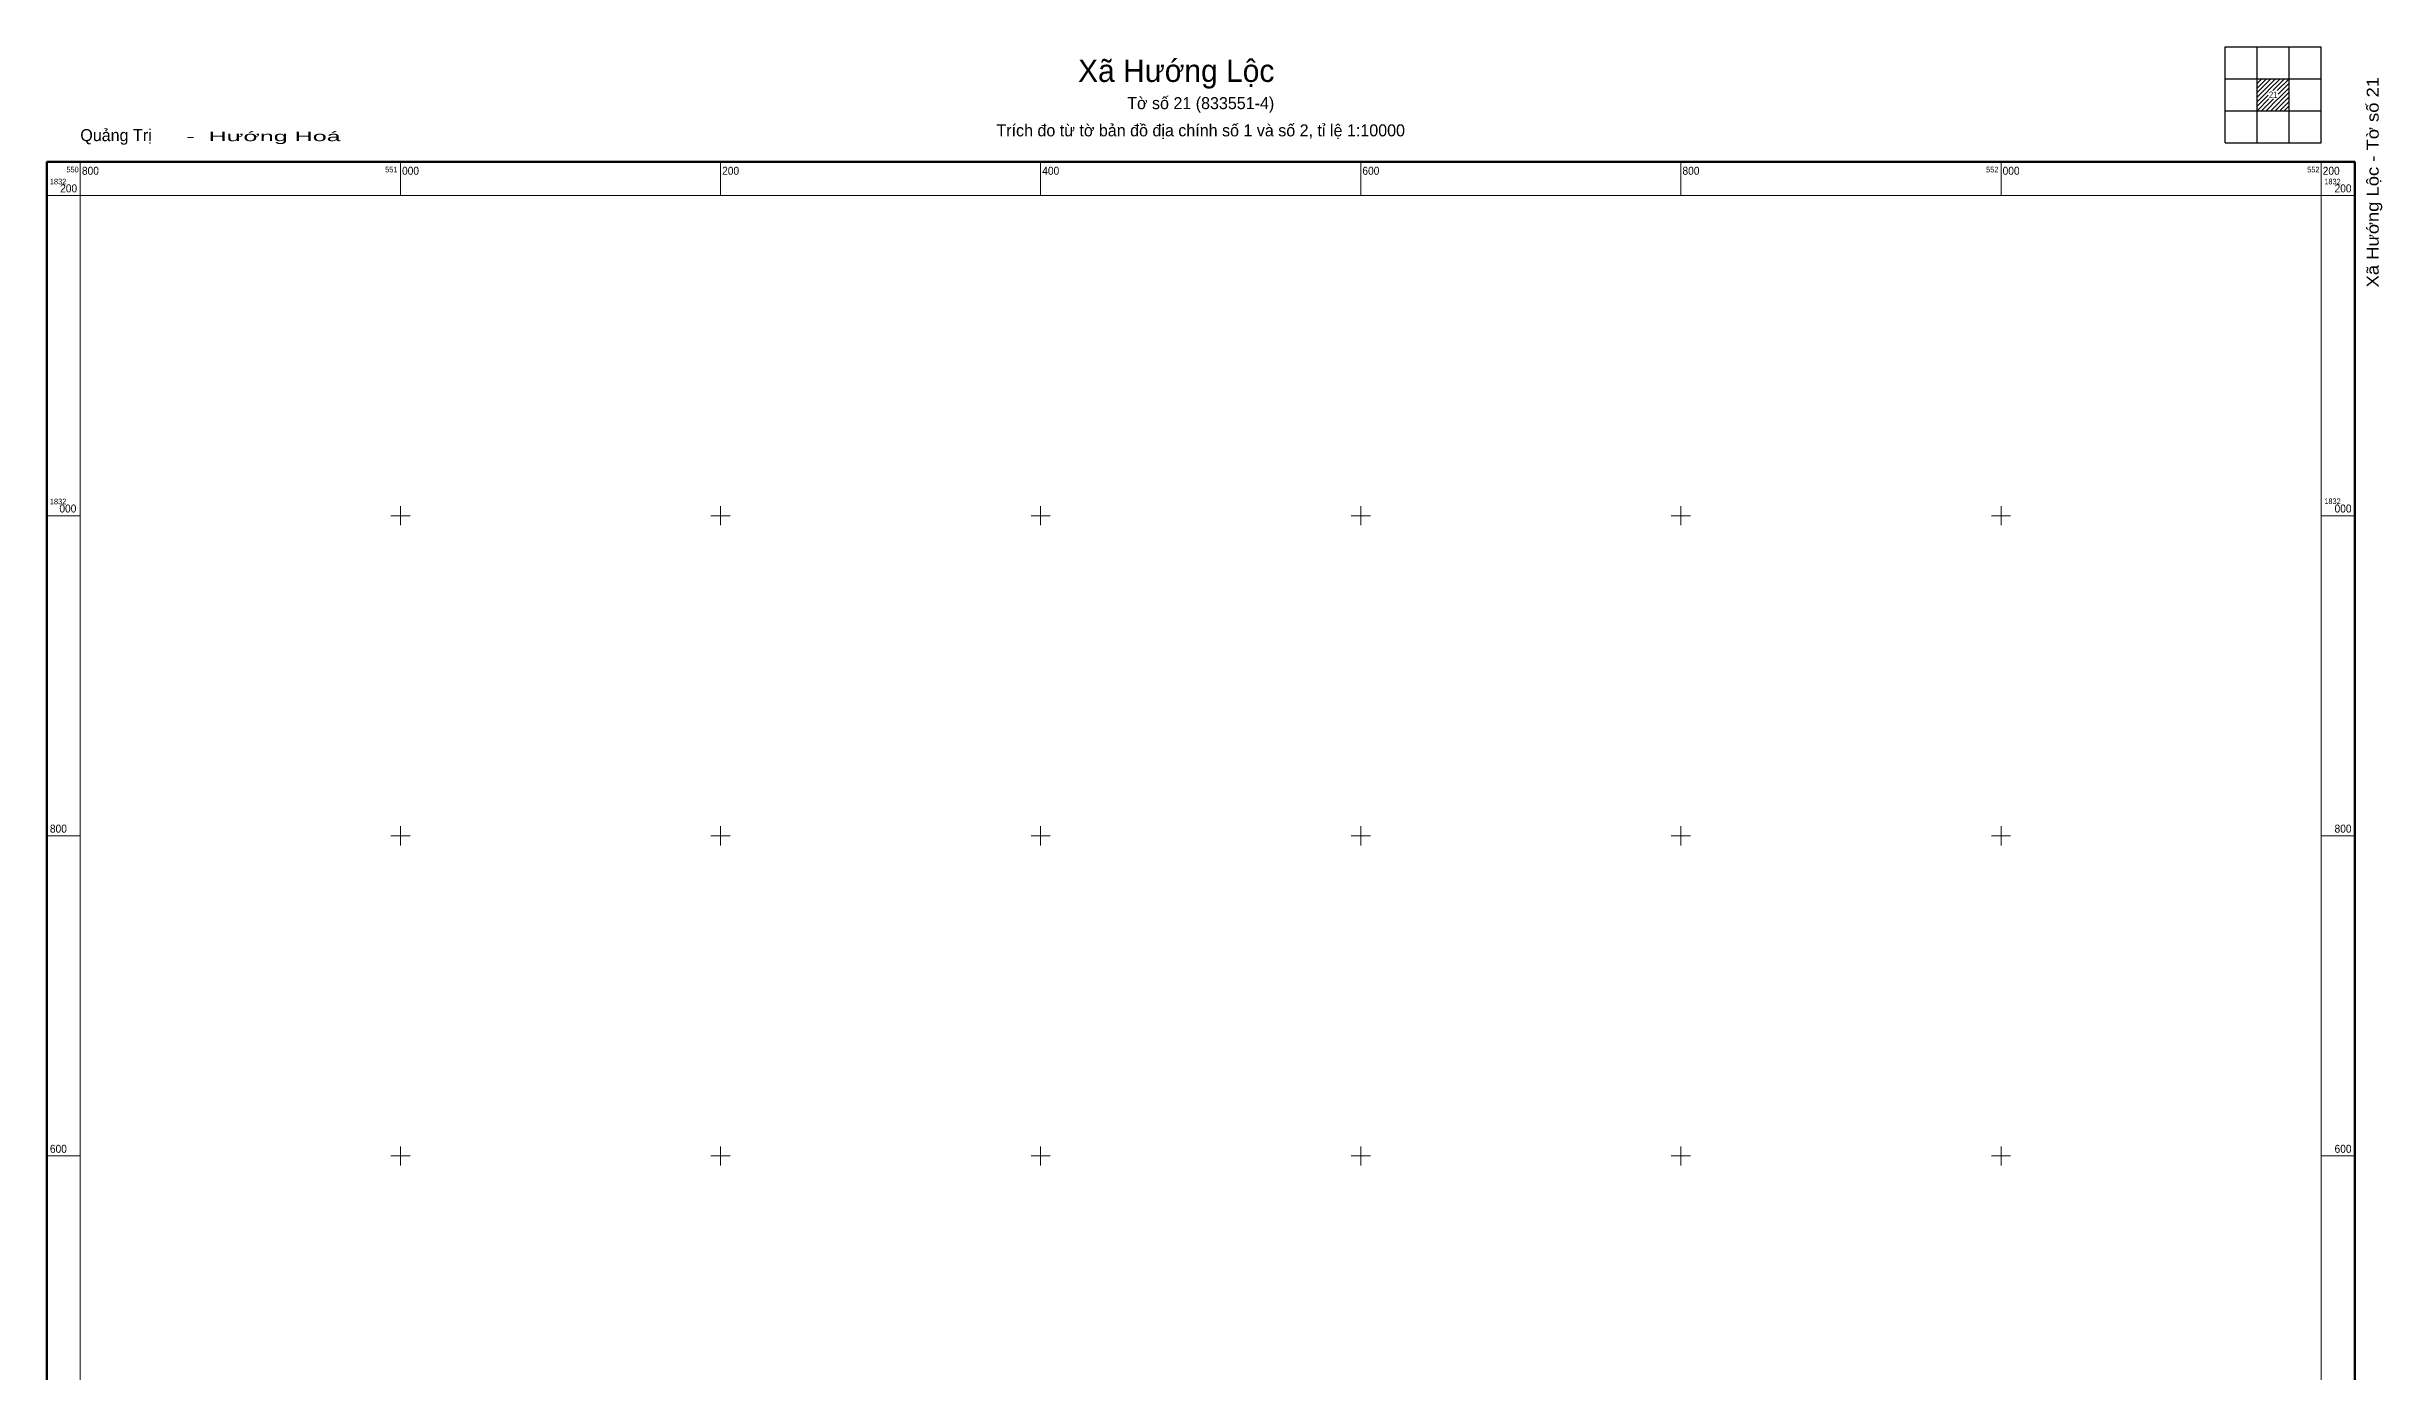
# Model space of a CAD drawing. Header units: metres. Extents: x 550779 to 552238, y 1830638 to 1832293.
# Drawn here: x 550779 to 552238, y 1831466 to 1832293 of the extents above; entities that cross this region are included whole.
import ezdxf
from ezdxf.enums import TextEntityAlignment as Align

# ---------------------------------------------------------------- set-up
doc = ezdxf.new("R2010")
doc.units = ezdxf.units.M
doc.header["$LTSCALE"] = 2
doc.layers.add('63', color=7, linetype='Continuous', lineweight=13)

msp = doc.modelspace()

# ---------------------------------------------------------------- linework, layer by layer
at = {"layer": '63', "lineweight": 25}
for p, q in [((552140, 1832293), (552200, 1832293)), ((552140, 1832233), (552140, 1832293)), ((552160, 1832233), (552160, 1832293)), ((552180, 1832233), (552180, 1832293)), ((552140, 1832273), (552200, 1832273)), ((552140, 1832253), (552200, 1832253))]:
    msp.add_line(p, q, dxfattribs=at)
at = {"layer": '63'}
for p, q in [((552160, 1832272.8), (552160.2, 1832273)), ((552160, 1832269.96), (552163.04, 1832273)), ((552160, 1832267.16), (552165.84, 1832273)), ((552160, 1832264.32), (552168.68, 1832273)), ((552160, 1832261.48), (552171.52, 1832273)), ((552167, 1832265.68), (552174.36, 1832273)), ((552169.8, 1832265.68), (552177.16, 1832273)), ((552172.64, 1832265.68), (552180, 1832273)), ((552173.12, 1832263.32), (552180, 1832270.16)), ((552173.12, 1832260.52), (552180, 1832267.36)), ((552160, 1832258.64), (552166.88, 1832265.52)), ((552160, 1832255.84), (552166.88, 1832262.72)), ((552160, 1832253), (552167.36, 1832260.36)), ((552162.84, 1832253), (552170.2, 1832260.36)), ((552165.64, 1832253), (552173, 1832260.36)), ((552168.48, 1832253), (552180, 1832264.52)), ((552171.32, 1832253), (552180, 1832261.68)), ((552174.16, 1832253), (552180, 1832258.84)), ((552176.96, 1832253), (552180, 1832256.04)), ((552179.8, 1832253), (552180, 1832253.2)), ((550800, 1832200), (550800, 1832221)), ((551000, 1832200), (551000, 1832221)), ((551200, 1832200), (551200, 1832221)), ((551400, 1832200), (551400, 1832221)), ((551600, 1832200), (551600, 1832221)), ((551800, 1832200), (551800, 1832221)), ((552000, 1832200), (552000, 1832221)), ((552200, 1832200), (552200, 1832221)), ((550800, 1832200), (550779, 1832200)), ((552200, 1832200), (552221, 1832200)), ((551000, 1831994), (551000, 1832006)), ((551200, 1831994), (551200, 1832006)), ((551400, 1831994), (551400, 1832006)), ((551600, 1831994), (551600, 1832006)), ((551800, 1831994), (551800, 1832006)), ((552000, 1831994), (552000, 1832006)), ((550800, 1832000), (550779, 1832000)), ((550994, 1832000), (551006, 1832000)), ((551194, 1832000), (551206, 1832000)), ((551394, 1832000), (551406, 1832000)), ((551594, 1832000), (551606, 1832000)), ((551794, 1832000), (551806, 1832000)), ((551994, 1832000), (552006, 1832000)), ((552200, 1832000), (552221, 1832000)), ((550800, 1831800), (550779, 1831800)), ((550994, 1831800), (551006, 1831800)), ((551000, 1831794), (551000, 1831806)), ((551194, 1831800), (551206, 1831800)), ((551200, 1831794), (551200, 1831806)), ((551394, 1831800), (551406, 1831800)), ((551400, 1831794), (551400, 1831806)), ((551594, 1831800), (551606, 1831800)), ((551600, 1831794), (551600, 1831806)), ((551794, 1831800), (551806, 1831800)), ((551800, 1831794), (551800, 1831806)), ((551994, 1831800), (552006, 1831800)), ((552000, 1831794), (552000, 1831806)), ((552200, 1831800), (552221, 1831800)), ((550800, 1831600), (550779, 1831600)), ((550994, 1831600), (551006, 1831600)), ((551000, 1831594), (551000, 1831606)), ((551194, 1831600), (551206, 1831600)), ((551200, 1831594), (551200, 1831606)), ((551394, 1831600), (551406, 1831600)), ((551400, 1831594), (551400, 1831606)), ((551594, 1831600), (551606, 1831600)), ((551600, 1831594), (551600, 1831606)), ((551794, 1831600), (551806, 1831600)), ((551800, 1831594), (551800, 1831606)), ((551994, 1831600), (552006, 1831600)), ((552000, 1831594), (552000, 1831606)), ((552200, 1831600), (552221, 1831600))]:
    msp.add_line(p, q, dxfattribs=at)
at = {"layer": '63', "lineweight": 25}
msp.add_lwpolyline([(552140, 1832233), (552200, 1832233), (552200, 1832293)], dxfattribs=at)
at = {"layer": '63', "lineweight": 158}
msp.add_lwpolyline([(550779, 1832221), (552221, 1832221), (552221, 1830779), (550779, 1830779)], close=True, dxfattribs=at)
at = {"layer": '63'}
msp.add_lwpolyline([(550800, 1832200), (552200, 1832200), (552200, 1830800), (550800, 1830800)], close=True, dxfattribs=at)

# ---------------------------------------------------------------- texts
for s, height, p in [('Xã Hướng Lộc', 14, (551484.7, 1832271)), ('Tờ số 21 (833551-4)', 7.5, (551500.01, 1832254)), ('Trích đo từ tờ bản đồ địa chính số 1 và số 2, tỉ lệ 1:10000', 7.5, (551499.99, 1832237))]:
    msp.add_text(s, height=height, dxfattribs=at).set_placement(p, align=Align.CENTER)
at = {"layer": '63', "width": 1.15}
msp.add_text('Xã Hướng Lộc - Tờ số 21', height=7.48, rotation=89.999, dxfattribs=at).set_placement((552235.96, 1832142.62))
at = {"layer": '63', "width": 0.8}
msp.add_text('21', height=4, dxfattribs=at).set_placement((552170, 1832261), align=Align.CENTER)
at = {"layer": '63'}
msp.add_text('Quảng Trị', height=7.5, dxfattribs=at).set_placement((550800, 1832234))
for s, height, width, p in [('  -  Hướng Hoá', 6, 1.95, (550857.53, 1832234)), ('1832', 3.5, 0.95, (550781, 1832207)), ('800', 5, 0.95, (550801, 1832213)), ('000', 5, 0.95, (551001, 1832213)), ('200', 5, 0.95, (551201, 1832213)), ('400', 5, 0.95, (551401, 1832213)), ('600', 5, 0.95, (551601, 1832213)), ('800', 5, 0.95, (551801, 1832213)), ('000', 5, 0.95, (552001, 1832213)), ('200', 5, 0.95, (552201, 1832213)), ('1832', 3.5, 0.95, (552202, 1832207)), ('1832', 3.5, 0.95, (550781, 1832007.13)), ('000', 5, 0.95, (550786.92, 1832002)), ('1832', 3.5, 0.95, (552202, 1832007.31)), ('800', 5, 0.95, (550781, 1831802)), ('600', 5, 0.95, (550781, 1831602))]:
    msp.add_text(s, height=height, dxfattribs=dict(at, width=width)).set_placement(p)
for s, height, width, p in [('550', 3.5, 0.95, (550799, 1832214.5)), ('551', 3.5, 0.85, (550998.07, 1832214.5)), ('552', 3.5, 0.95, (551998.39, 1832214.5)), ('552', 3.5, 0.95, (552199, 1832214.5)), ('200', 5, 0.95, (550798, 1832202)), ('200', 5, 0.95, (552219, 1832202)), ('000', 5, 0.95, (552219, 1832002)), ('800', 5, 0.95, (552219, 1831802)), ('600', 5, 0.95, (552219, 1831602))]:
    msp.add_text(s, height=height, dxfattribs=dict(at, width=width)).set_placement(p, align=Align.RIGHT)

doc.saveas('drawing.dxf')
